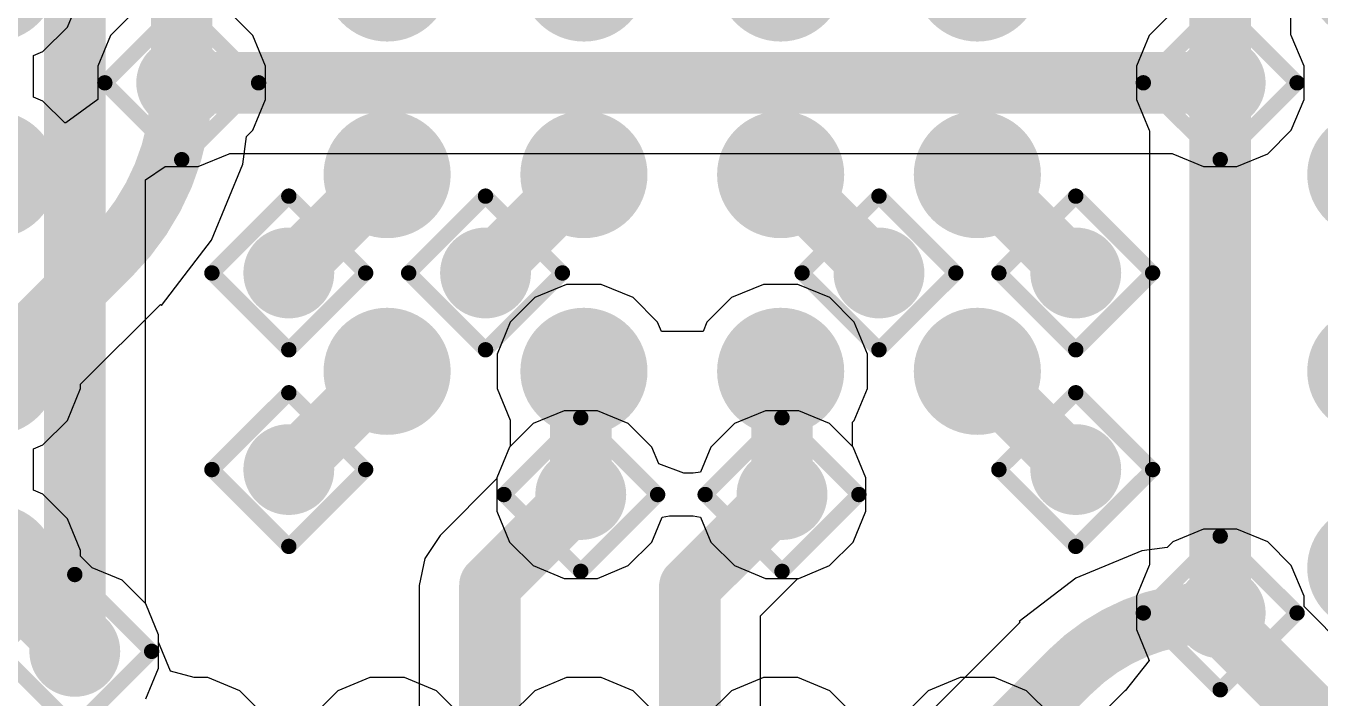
# Model space of a CAD drawing. Header units: inches. Extents: x -0.2 to 17.4, y -0.2 to 2.6.
# Drawn here: x 0.9396 to 1.108, y 0.1849 to 0.2724 of the extents above; entities that cross this region are included whole.
import ezdxf

# ---------------------------------------------------------------- set-up
doc = ezdxf.new("R2010")
doc.units = ezdxf.units.IN
doc.header["$MEASUREMENT"] = 0
for name, color, linetype in [('Bottom Layer', 5, 'Continuous'), ('Drill Drawing', 1, 'Continuous'), ('Top Layer', 1, 'Continuous'), ('Top Paste', 8, 'Continuous'), ('Top Solder', 216, 'Continuous'), ('Via Holes', 16, 'Continuous')]:
    doc.layers.add(name, color=color, linetype=linetype)

# ---------------------------------------------------------------- blocks, each defined once
blk = doc.blocks.new('TC358870XBG_17')
at = {"layer": 'Top Layer'}
h = blk.add_hatch(color=1, dxfattribs=at)
edge = h.paths.add_edge_path()
edge.add_arc((-0.08957, 0.0128), 0.0063, 0, 360)
h = blk.add_hatch(color=1, dxfattribs=at)
edge = h.paths.add_edge_path()
edge.add_arc((-0.03839, 0.0128), 0.0063, 0, 360)
h = blk.add_hatch(color=1, dxfattribs=at)
edge = h.paths.add_edge_path()
edge.add_arc((-0.01279, 0.0128), 0.0063, 0, 360)
h = blk.add_hatch(color=1, dxfattribs=at)
edge = h.paths.add_edge_path()
edge.add_arc((0.0128, 0.0128), 0.0063, 0, 360)
h = blk.add_hatch(color=1, dxfattribs=at)
edge = h.paths.add_edge_path()
edge.add_arc((0.03839, 0.0128), 0.0063, 0, 360)
h = blk.add_hatch(color=1, dxfattribs=at)
edge = h.paths.add_edge_path()
edge.add_arc((-0.08957, -0.01279), 0.0063, 0, 360)
h = blk.add_hatch(color=1, dxfattribs=at)
edge = h.paths.add_edge_path()
edge.add_arc((-0.03839, -0.01279), 0.0063, 0, 360)
h = blk.add_hatch(color=1, dxfattribs=at)
edge = h.paths.add_edge_path()
edge.add_arc((-0.01279, -0.01279), 0.0063, 0, 360)
h = blk.add_hatch(color=1, dxfattribs=at)
edge = h.paths.add_edge_path()
edge.add_arc((0.0128, -0.01279), 0.0063, 0, 360)
h = blk.add_hatch(color=1, dxfattribs=at)
edge = h.paths.add_edge_path()
edge.add_arc((0.03839, -0.01279), 0.0063, 0, 360)
h = blk.add_hatch(color=1, dxfattribs=at)
edge = h.paths.add_edge_path()
edge.add_arc((-0.08957, -0.03839), 0.0063, 0, 360)
h = blk.add_hatch(color=1, dxfattribs=at)
edge = h.paths.add_edge_path()
edge.add_arc((-0.03839, -0.03839), 0.0063, 0, 360)
h = blk.add_hatch(color=1, dxfattribs=at)
edge = h.paths.add_edge_path()
edge.add_arc((-0.01279, -0.03839), 0.0063, 0, 360)
h = blk.add_hatch(color=1, dxfattribs=at)
edge = h.paths.add_edge_path()
edge.add_arc((0.0128, -0.03839), 0.0063, 0, 360)
h = blk.add_hatch(color=1, dxfattribs=at)
edge = h.paths.add_edge_path()
edge.add_arc((0.03839, -0.03839), 0.0063, 0, 360)
h = blk.add_hatch(color=1, dxfattribs=at)
edge = h.paths.add_edge_path()
edge.add_arc((-0.08957, -0.06398), 0.0063, 0, 360)
at = {"layer": 'Top Paste'}
h = blk.add_hatch(color=8, dxfattribs=at)
edge = h.paths.add_edge_path()
edge.add_arc((-0.08957, 0.0128), 0.0063, 0, 360)
h = blk.add_hatch(color=8, dxfattribs=at)
edge = h.paths.add_edge_path()
edge.add_arc((-0.03839, 0.0128), 0.0063, 0, 360)
h = blk.add_hatch(color=8, dxfattribs=at)
edge = h.paths.add_edge_path()
edge.add_arc((-0.01279, 0.0128), 0.0063, 0, 360)
h = blk.add_hatch(color=8, dxfattribs=at)
edge = h.paths.add_edge_path()
edge.add_arc((0.0128, 0.0128), 0.0063, 0, 360)
h = blk.add_hatch(color=8, dxfattribs=at)
edge = h.paths.add_edge_path()
edge.add_arc((0.03839, 0.0128), 0.0063, 0, 360)
h = blk.add_hatch(color=8, dxfattribs=at)
edge = h.paths.add_edge_path()
edge.add_arc((-0.08957, -0.01279), 0.0063, 0, 360)
h = blk.add_hatch(color=8, dxfattribs=at)
edge = h.paths.add_edge_path()
edge.add_arc((-0.03839, -0.01279), 0.0063, 0, 360)
h = blk.add_hatch(color=8, dxfattribs=at)
edge = h.paths.add_edge_path()
edge.add_arc((-0.01279, -0.01279), 0.0063, 0, 360)
h = blk.add_hatch(color=8, dxfattribs=at)
edge = h.paths.add_edge_path()
edge.add_arc((0.0128, -0.01279), 0.0063, 0, 360)
h = blk.add_hatch(color=8, dxfattribs=at)
edge = h.paths.add_edge_path()
edge.add_arc((0.03839, -0.01279), 0.0063, 0, 360)
h = blk.add_hatch(color=8, dxfattribs=at)
edge = h.paths.add_edge_path()
edge.add_arc((-0.08957, -0.03839), 0.0063, 0, 360)
h = blk.add_hatch(color=8, dxfattribs=at)
edge = h.paths.add_edge_path()
edge.add_arc((-0.03839, -0.03839), 0.0063, 0, 360)
h = blk.add_hatch(color=8, dxfattribs=at)
edge = h.paths.add_edge_path()
edge.add_arc((-0.01279, -0.03839), 0.0063, 0, 360)
h = blk.add_hatch(color=8, dxfattribs=at)
edge = h.paths.add_edge_path()
edge.add_arc((0.0128, -0.03839), 0.0063, 0, 360)
h = blk.add_hatch(color=8, dxfattribs=at)
edge = h.paths.add_edge_path()
edge.add_arc((0.03839, -0.03839), 0.0063, 0, 360)
h = blk.add_hatch(color=8, dxfattribs=at)
edge = h.paths.add_edge_path()
edge.add_arc((-0.08957, -0.06398), 0.0063, 0, 360)
at = {"layer": 'Top Solder'}
h = blk.add_hatch(color=216, dxfattribs=at)
edge = h.paths.add_edge_path()
edge.add_arc((-0.08957, 0.0128), 0.00827, 0, 360)
h = blk.add_hatch(color=216, dxfattribs=at)
edge = h.paths.add_edge_path()
edge.add_arc((-0.03839, 0.0128), 0.00827, 0, 360)
h = blk.add_hatch(color=216, dxfattribs=at)
edge = h.paths.add_edge_path()
edge.add_arc((-0.01279, 0.0128), 0.00827, 0, 360)
h = blk.add_hatch(color=216, dxfattribs=at)
edge = h.paths.add_edge_path()
edge.add_arc((0.0128, 0.0128), 0.00827, 0, 360)
h = blk.add_hatch(color=216, dxfattribs=at)
edge = h.paths.add_edge_path()
edge.add_arc((0.03839, 0.0128), 0.00827, 0, 360)
h = blk.add_hatch(color=216, dxfattribs=at)
edge = h.paths.add_edge_path()
edge.add_arc((0.08957, 0.0128), 0.00827, 0, 360)
h = blk.add_hatch(color=216, dxfattribs=at)
edge = h.paths.add_edge_path()
edge.add_arc((-0.08957, -0.01279), 0.00827, 0, 360)
h = blk.add_hatch(color=216, dxfattribs=at)
edge = h.paths.add_edge_path()
edge.add_arc((-0.03839, -0.01279), 0.00827, 0, 360)
h = blk.add_hatch(color=216, dxfattribs=at)
edge = h.paths.add_edge_path()
edge.add_arc((-0.01279, -0.01279), 0.00827, 0, 360)
h = blk.add_hatch(color=216, dxfattribs=at)
edge = h.paths.add_edge_path()
edge.add_arc((0.0128, -0.01279), 0.00827, 0, 360)
h = blk.add_hatch(color=216, dxfattribs=at)
edge = h.paths.add_edge_path()
edge.add_arc((0.03839, -0.01279), 0.00827, 0, 360)
h = blk.add_hatch(color=216, dxfattribs=at)
edge = h.paths.add_edge_path()
edge.add_arc((0.08957, -0.01279), 0.00827, 0, 360)
h = blk.add_hatch(color=216, dxfattribs=at)
edge = h.paths.add_edge_path()
edge.add_arc((-0.08957, -0.03839), 0.00827, 0, 360)
h = blk.add_hatch(color=216, dxfattribs=at)
edge = h.paths.add_edge_path()
edge.add_arc((-0.03839, -0.03839), 0.00827, 0, 360)
h = blk.add_hatch(color=216, dxfattribs=at)
edge = h.paths.add_edge_path()
edge.add_arc((-0.01279, -0.03839), 0.00827, 0, 360)
h = blk.add_hatch(color=216, dxfattribs=at)
edge = h.paths.add_edge_path()
edge.add_arc((0.0128, -0.03839), 0.00827, 0, 360)
h = blk.add_hatch(color=216, dxfattribs=at)
edge = h.paths.add_edge_path()
edge.add_arc((0.03839, -0.03839), 0.00827, 0, 360)
h = blk.add_hatch(color=216, dxfattribs=at)
edge = h.paths.add_edge_path()
edge.add_arc((0.08957, -0.03839), 0.00827, 0, 360)
h = blk.add_hatch(color=216, dxfattribs=at)
edge = h.paths.add_edge_path()
edge.add_arc((-0.08957, -0.06398), 0.00827, 0, 360)
h = blk.add_hatch(color=216, dxfattribs=at)
edge = h.paths.add_edge_path()
edge.add_arc((0.08957, -0.06398), 0.00827, 0, 360)

msp = doc.modelspace()

# ---------------------------------------------------------------- hatches: boundary and pattern name
at = {"layer": 'Bottom Layer'}
h = msp.add_hatch(color=5, dxfattribs=at)
edge = h.paths.add_edge_path()
edge.add_arc((0.95991, 0.265), 0.00591, 0, 360)
h = msp.add_hatch(color=5, dxfattribs=at)
edge = h.paths.add_edge_path()
edge.add_arc((1.095, 0.265), 0.00591, 0, 360)
h = msp.add_hatch(color=5, dxfattribs=at)
edge = h.paths.add_edge_path()
edge.add_arc((0.97384, 0.24025), 0.00591, 0, 360)
h = msp.add_hatch(color=5, dxfattribs=at)
edge = h.paths.add_edge_path()
edge.add_arc((0.99943, 0.24025), 0.00591, 0, 360)
h = msp.add_hatch(color=5, dxfattribs=at)
edge = h.paths.add_edge_path()
edge.add_arc((1.05061, 0.24025), 0.00591, 0, 360)
h = msp.add_hatch(color=5, dxfattribs=at)
edge = h.paths.add_edge_path()
edge.add_arc((1.07621, 0.24025), 0.00591, 0, 360)
h = msp.add_hatch(color=5, dxfattribs=at)
edge = h.paths.add_edge_path()
edge.add_arc((0.97384, 0.21466), 0.00591, 0, 360)
h = msp.add_hatch(color=5, dxfattribs=at)
edge = h.paths.add_edge_path()
edge.add_arc((1.07621, 0.21466), 0.00591, 0, 360)
h = msp.add_hatch(color=5, dxfattribs=at)
edge = h.paths.add_edge_path()
edge.add_arc((1.01182, 0.21141), 0.00591, 0, 360)
h = msp.add_hatch(color=5, dxfattribs=at)
edge = h.paths.add_edge_path()
edge.add_arc((1.038, 0.21141), 0.00591, 0, 360)
h = msp.add_hatch(color=5, dxfattribs=at)
edge = h.paths.add_edge_path()
edge.add_arc((1.095, 0.196), 0.00591, 0, 360)
h = msp.add_hatch(color=5, dxfattribs=at)
edge = h.paths.add_edge_path()
edge.add_arc((0.946, 0.191), 0.00591, 0, 360)
at = {"layer": 'Top Layer'}
h = msp.add_hatch(color=1, dxfattribs=at)
edge = h.paths.add_edge_path()
edge.add_arc((0.95991, 0.265), 0.00591, 0, 360)
h = msp.add_hatch(color=1, dxfattribs=at)
edge = h.paths.add_edge_path()
edge.add_arc((1.095, 0.265), 0.00591, 0, 360)
h = msp.add_hatch(color=1, dxfattribs=at)
edge = h.paths.add_edge_path()
edge.add_arc((0.97384, 0.24025), 0.00591, 0, 360)
h = msp.add_hatch(color=1, dxfattribs=at)
edge = h.paths.add_edge_path()
edge.add_arc((0.99943, 0.24025), 0.00591, 0, 360)
h = msp.add_hatch(color=1, dxfattribs=at)
edge = h.paths.add_edge_path()
edge.add_arc((1.05061, 0.24025), 0.00591, 0, 360)
h = msp.add_hatch(color=1, dxfattribs=at)
edge = h.paths.add_edge_path()
edge.add_arc((1.07621, 0.24025), 0.00591, 0, 360)
h = msp.add_hatch(color=1, dxfattribs=at)
edge = h.paths.add_edge_path()
edge.add_arc((0.97384, 0.21466), 0.00591, 0, 360)
h = msp.add_hatch(color=1, dxfattribs=at)
edge = h.paths.add_edge_path()
edge.add_arc((1.07621, 0.21466), 0.00591, 0, 360)
h = msp.add_hatch(color=1, dxfattribs=at)
edge = h.paths.add_edge_path()
edge.add_arc((1.01182, 0.21141), 0.00591, 0, 360)
h = msp.add_hatch(color=1, dxfattribs=at)
edge = h.paths.add_edge_path()
edge.add_arc((1.038, 0.21141), 0.00591, 0, 360)
h = msp.add_hatch(color=1, dxfattribs=at)
edge = h.paths.add_edge_path()
edge.add_arc((1.095, 0.196), 0.00591, 0, 360)
h = msp.add_hatch(color=1, dxfattribs=at)
edge = h.paths.add_edge_path()
edge.add_arc((0.946, 0.191), 0.00591, 0, 360)
at = {"layer": 'Via Holes'}
h = msp.add_hatch(color=7, dxfattribs=at)
edge = h.paths.add_edge_path()
edge.add_arc((0.95991, 0.265), 0.00394, 0, 360)
h = msp.add_hatch(color=7, dxfattribs=at)
edge = h.paths.add_edge_path()
edge.add_arc((1.095, 0.265), 0.00394, 0, 360)
h = msp.add_hatch(color=7, dxfattribs=at)
edge = h.paths.add_edge_path()
edge.add_arc((0.97384, 0.24025), 0.00394, 0, 360)
h = msp.add_hatch(color=7, dxfattribs=at)
edge = h.paths.add_edge_path()
edge.add_arc((0.99943, 0.24025), 0.00394, 0, 360)
h = msp.add_hatch(color=7, dxfattribs=at)
edge = h.paths.add_edge_path()
edge.add_arc((1.05061, 0.24025), 0.00394, 0, 360)
h = msp.add_hatch(color=7, dxfattribs=at)
edge = h.paths.add_edge_path()
edge.add_arc((1.07621, 0.24025), 0.00394, 0, 360)
h = msp.add_hatch(color=7, dxfattribs=at)
edge = h.paths.add_edge_path()
edge.add_arc((0.97384, 0.21466), 0.00394, 0, 360)
h = msp.add_hatch(color=7, dxfattribs=at)
edge = h.paths.add_edge_path()
edge.add_arc((1.07621, 0.21466), 0.00394, 0, 360)
h = msp.add_hatch(color=7, dxfattribs=at)
edge = h.paths.add_edge_path()
edge.add_arc((1.01182, 0.21141), 0.00394, 0, 360)
h = msp.add_hatch(color=7, dxfattribs=at)
edge = h.paths.add_edge_path()
edge.add_arc((1.038, 0.21141), 0.00394, 0, 360)
h = msp.add_hatch(color=7, dxfattribs=at)
edge = h.paths.add_edge_path()
edge.add_arc((1.095, 0.196), 0.00394, 0, 360)
h = msp.add_hatch(color=7, dxfattribs=at)
edge = h.paths.add_edge_path()
edge.add_arc((0.946, 0.191), 0.00394, 0, 360)

# ---------------------------------------------------------------- linework, layer by layer
at = {"layer": 'Bottom Layer'}
for p, q in [((1.10418, 0.27125), (1.10418, 0.29399)), ((1.10425, 0.27118), (1.10418, 0.27125)), ((1.10591, 0.26717), (1.10425, 0.27118)), ((1.10591, 0.26283), (1.10591, 0.26717)), ((1.10425, 0.25882), (1.10591, 0.26283)), ((1.10118, 0.25575), (1.10425, 0.25882)), ((0.96207, 0.25409), (0.96608, 0.25575)), ((0.96608, 0.25575), (0.96615, 0.25582)), ((0.96615, 0.25582), (1.08875, 0.25582)), ((1.08875, 0.25582), (1.08882, 0.25575)), ((1.08882, 0.25575), (1.09283, 0.25409)), ((1.09717, 0.25409), (1.10118, 0.25575)), ((0.95518, 0.25238), (0.95774, 0.25409)), ((0.95774, 0.25409), (0.96207, 0.25409)), ((1.09283, 0.25409), (1.09717, 0.25409)), ((0.95518, 0.19725), (0.95518, 0.25238)), ((1.00965, 0.22231), (1.00564, 0.22065)), ((1.01399, 0.22231), (1.00965, 0.22231)), ((1.018, 0.22065), (1.01399, 0.22231)), ((1.03583, 0.22231), (1.03182, 0.22065)), ((1.04017, 0.22231), (1.03583, 0.22231)), ((1.04418, 0.22065), (1.04017, 0.22231)), ((1.00564, 0.22065), (1.00257, 0.21759)), ((1.02106, 0.21759), (1.018, 0.22065)), ((1.03182, 0.22065), (1.02875, 0.21759)), ((1.04725, 0.21759), (1.04418, 0.22065)), ((1.00257, 0.21759), (1.00091, 0.21358)), ((1.02196, 0.21542), (1.02106, 0.21759)), ((1.02875, 0.21759), (1.02741, 0.21434)), ((1.04891, 0.21358), (1.04725, 0.21759)), ((1.02524, 0.21418), (1.02196, 0.21542)), ((1.02644, 0.21418), (1.02524, 0.21418)), ((1.02741, 0.21434), (1.02644, 0.21418)), ((1.00091, 0.21348), (0.99351, 0.20608)), ((1.00091, 0.21358), (1.00091, 0.21348)), ((1.04891, 0.20924), (1.04891, 0.21358)), ((1.04725, 0.20523), (1.04891, 0.20924)), ((0.99351, 0.20608), (0.99152, 0.2031)), ((1.09283, 0.20691), (1.08882, 0.20525)), ((1.09717, 0.20691), (1.09283, 0.20691)), ((1.10118, 0.20525), (1.09717, 0.20691)), ((1.04418, 0.20216), (1.04725, 0.20523)), ((1.0848, 0.20409), (1.07623, 0.20054)), ((1.08811, 0.20453), (1.0848, 0.20409)), ((1.08882, 0.20525), (1.08811, 0.20453)), ((1.10425, 0.20218), (1.10118, 0.20525)), ((0.99152, 0.2031), (0.99082, 0.19959)), ((1.04017, 0.2005), (1.04418, 0.20216)), ((1.10591, 0.19817), (1.10425, 0.20218)), ((1.03518, 0.19561), (1.04007, 0.2005)), ((1.04007, 0.2005), (1.04017, 0.2005)), ((1.07623, 0.20054), (1.06887, 0.19489)), ((0.99082, 0.19959), (0.99082, 0.14578)), ((0.95525, 0.19718), (0.95518, 0.19725)), ((0.95691, 0.19317), (0.95525, 0.19718)), ((1.10591, 0.19682), (1.10591, 0.19817)), ((1.03518, 0.16777), (1.03518, 0.19561)), ((1.11148, 0.19124), (1.10591, 0.19682)), ((1.06896, 0.1948), (1.04854, 0.17439)), ((1.06887, 0.19489), (1.06896, 0.1948)), ((0.95691, 0.18883), (0.95691, 0.19317)), ((0.95525, 0.18482), (0.95691, 0.18883))]:
    msp.add_line(p, q, dxfattribs=at)
at = {"layer": 'Bottom Layer', "const_width": 0.008}
for points in [[(0.946, 0.191), (0.946, 0.34616)], [(0.95991, 0.265), (0.95991, 0.331)], [(1.095, 0.265), (1.095, 0.29399)], [(0.95991, 0.265), (1.095, 0.265)], [(1, 0.19959), (1.01182, 0.21141)], [(1.026, 0.19941), (1.038, 0.21141)], [(1, 0.133), (1, 0.19959)], [(1.026, 0.133), (1.026, 0.19941)], [(1.09387, 0.19587), (1.14675, 0.143)], [(1.05061, 0.16348), (1.07545, 0.18832)]]:
    msp.add_lwpolyline(points, dxfattribs=at)
at = {"layer": 'Bottom Layer', "const_width": 0.004}
for points in [[(0.95791, 0.265, 1), (0.96191, 0.265, 1)], [(0.95791, 0.265, 1), (0.96191, 0.265, 1)], [(1.093, 0.265, 1), (1.097, 0.265, 1)], [(1.093, 0.265, 1), (1.097, 0.265, 1)], [(1.00982, 0.21141, 1), (1.01382, 0.21141, 1)], [(1.036, 0.21141, 1), (1.04, 0.21141, 1)], [(0.998, 0.19959, 1), (1.002, 0.19959, 1)], [(0.998, 0.19959, 1), (1.002, 0.19959, 1)], [(1.024, 0.19941, 1), (1.028, 0.19941, 1)], [(1.024, 0.19941, 1), (1.028, 0.19941, 1)], [(1.09187, 0.19587, 1), (1.09587, 0.19587, 1)], [(1.092, 0.196, 1), (1.096, 0.196, 1)], [(0.944, 0.191, 1), (0.948, 0.191, 1)], [(1.07345, 0.18832, 1), (1.07745, 0.18832, 1)], [(1.07345, 0.18832, 1), (1.07745, 0.18832, 1)]]:
    msp.add_lwpolyline(points, format="xyb", close=True, dxfattribs=at)
at = {"layer": 'Bottom Layer', "const_width": 0.008}
msp.add_lwpolyline([(1.07545, 0.18832, -0.198912), (1.094, 0.196)], format="xyb", dxfattribs=at)
at = {"layer": 'Drill Drawing', "const_width": 0.002}
for points in [[(0.94991, 0.265), (0.95991, 0.275)], [(0.95991, 0.275), (0.96991, 0.265)], [(1.085, 0.265), (1.095, 0.275)], [(1.095, 0.275), (1.105, 0.265)], [(0.94991, 0.265), (0.95991, 0.255)], [(0.95991, 0.255), (0.96991, 0.265)], [(1.085, 0.265), (1.095, 0.255)], [(1.095, 0.255), (1.105, 0.265)], [(0.96384, 0.24025), (0.97384, 0.25025)], [(0.97384, 0.25025), (0.98384, 0.24025)], [(0.98943, 0.24025), (0.99943, 0.25025)], [(0.99943, 0.25025), (1.00943, 0.24025)], [(1.04061, 0.24025), (1.05061, 0.25025)], [(1.05061, 0.25025), (1.06061, 0.24025)], [(1.06621, 0.24025), (1.07621, 0.25025)], [(1.07621, 0.25025), (1.08621, 0.24025)], [(0.96384, 0.24025), (0.97384, 0.23025)], [(0.97384, 0.23025), (0.98384, 0.24025)], [(0.98943, 0.24025), (0.99943, 0.23025)], [(0.99943, 0.23025), (1.00943, 0.24025)], [(1.04061, 0.24025), (1.05061, 0.23025)], [(1.05061, 0.23025), (1.06061, 0.24025)], [(1.06621, 0.24025), (1.07621, 0.23025)], [(1.07621, 0.23025), (1.08621, 0.24025)], [(0.96384, 0.21466), (0.97384, 0.22466)], [(0.97384, 0.22466), (0.98384, 0.21466)], [(1.06621, 0.21466), (1.07621, 0.22466)], [(1.07621, 0.22466), (1.08621, 0.21466)], [(1.00182, 0.21141), (1.01182, 0.22141)], [(1.01182, 0.22141), (1.02182, 0.21141)], [(1.028, 0.21141), (1.038, 0.22141)], [(1.038, 0.22141), (1.048, 0.21141)], [(0.96384, 0.21466), (0.97384, 0.20466)], [(0.97384, 0.20466), (0.98384, 0.21466)], [(1.06621, 0.21466), (1.07621, 0.20466)], [(1.07621, 0.20466), (1.08621, 0.21466)], [(1.00182, 0.21141), (1.01182, 0.20141)], [(1.01182, 0.20141), (1.02182, 0.21141)], [(1.028, 0.21141), (1.038, 0.20141)], [(1.038, 0.20141), (1.048, 0.21141)], [(1.085, 0.196), (1.095, 0.206)], [(1.095, 0.206), (1.105, 0.196)], [(0.936, 0.191), (0.946, 0.201)], [(0.946, 0.201), (0.956, 0.191)], [(1.085, 0.196), (1.095, 0.186)], [(1.095, 0.186), (1.105, 0.196)], [(0.936, 0.191), (0.946, 0.181)], [(0.946, 0.181), (0.956, 0.191)]]:
    msp.add_lwpolyline(points, dxfattribs=at)
at = {"layer": 'Drill Drawing', "const_width": 0.001}
for points in [[(0.94941, 0.265, 1), (0.95041, 0.265, 1)], [(0.94941, 0.265, 1), (0.95041, 0.265, 1)], [(0.96941, 0.265, 1), (0.97041, 0.265, 1)], [(0.96941, 0.265, 1), (0.97041, 0.265, 1)], [(1.0845, 0.265, 1), (1.0855, 0.265, 1)], [(1.0845, 0.265, 1), (1.0855, 0.265, 1)], [(1.1045, 0.265, 1), (1.1055, 0.265, 1)], [(1.1045, 0.265, 1), (1.1055, 0.265, 1)], [(0.95941, 0.255, 1), (0.96041, 0.255, 1)], [(0.95941, 0.255, 1), (0.96041, 0.255, 1)], [(1.0945, 0.255, 1), (1.0955, 0.255, 1)], [(1.0945, 0.255, 1), (1.0955, 0.255, 1)], [(0.97334, 0.25025, 1), (0.97434, 0.25025, 1)], [(0.97334, 0.25025, 1), (0.97434, 0.25025, 1)], [(0.99893, 0.25025, 1), (0.99993, 0.25025, 1)], [(0.99893, 0.25025, 1), (0.99993, 0.25025, 1)], [(1.05011, 0.25025, 1), (1.05111, 0.25025, 1)], [(1.05011, 0.25025, 1), (1.05111, 0.25025, 1)], [(1.07571, 0.25025, 1), (1.07671, 0.25025, 1)], [(1.07571, 0.25025, 1), (1.07671, 0.25025, 1)], [(0.96334, 0.24025, 1), (0.96434, 0.24025, 1)], [(0.96334, 0.24025, 1), (0.96434, 0.24025, 1)], [(0.98334, 0.24025, 1), (0.98434, 0.24025, 1)], [(0.98334, 0.24025, 1), (0.98434, 0.24025, 1)], [(0.98893, 0.24025, 1), (0.98993, 0.24025, 1)], [(0.98893, 0.24025, 1), (0.98993, 0.24025, 1)], [(1.00893, 0.24025, 1), (1.00993, 0.24025, 1)], [(1.00893, 0.24025, 1), (1.00993, 0.24025, 1)], [(1.04011, 0.24025, 1), (1.04111, 0.24025, 1)], [(1.04011, 0.24025, 1), (1.04111, 0.24025, 1)], [(1.06011, 0.24025, 1), (1.06111, 0.24025, 1)], [(1.06011, 0.24025, 1), (1.06111, 0.24025, 1)], [(1.06571, 0.24025, 1), (1.06671, 0.24025, 1)], [(1.06571, 0.24025, 1), (1.06671, 0.24025, 1)], [(1.08571, 0.24025, 1), (1.08671, 0.24025, 1)], [(1.08571, 0.24025, 1), (1.08671, 0.24025, 1)], [(0.97334, 0.23025, 1), (0.97434, 0.23025, 1)], [(0.97334, 0.23025, 1), (0.97434, 0.23025, 1)], [(0.99893, 0.23025, 1), (0.99993, 0.23025, 1)], [(0.99893, 0.23025, 1), (0.99993, 0.23025, 1)], [(1.05011, 0.23025, 1), (1.05111, 0.23025, 1)], [(1.05011, 0.23025, 1), (1.05111, 0.23025, 1)], [(1.07571, 0.23025, 1), (1.07671, 0.23025, 1)], [(1.07571, 0.23025, 1), (1.07671, 0.23025, 1)], [(0.97334, 0.22466, 1), (0.97434, 0.22466, 1)], [(0.97334, 0.22466, 1), (0.97434, 0.22466, 1)], [(1.07571, 0.22466, 1), (1.07671, 0.22466, 1)], [(1.07571, 0.22466, 1), (1.07671, 0.22466, 1)], [(1.01132, 0.22141, 1), (1.01232, 0.22141, 1)], [(1.01132, 0.22141, 1), (1.01232, 0.22141, 1)], [(1.0375, 0.22141, 1), (1.0385, 0.22141, 1)], [(1.0375, 0.22141, 1), (1.0385, 0.22141, 1)], [(0.96334, 0.21466, 1), (0.96434, 0.21466, 1)], [(0.96334, 0.21466, 1), (0.96434, 0.21466, 1)], [(0.98334, 0.21466, 1), (0.98434, 0.21466, 1)], [(0.98334, 0.21466, 1), (0.98434, 0.21466, 1)], [(1.06571, 0.21466, 1), (1.06671, 0.21466, 1)], [(1.06571, 0.21466, 1), (1.06671, 0.21466, 1)], [(1.08571, 0.21466, 1), (1.08671, 0.21466, 1)], [(1.08571, 0.21466, 1), (1.08671, 0.21466, 1)], [(1.00132, 0.21141, 1), (1.00232, 0.21141, 1)], [(1.00132, 0.21141, 1), (1.00232, 0.21141, 1)], [(1.02132, 0.21141, 1), (1.02232, 0.21141, 1)], [(1.02132, 0.21141, 1), (1.02232, 0.21141, 1)], [(1.0275, 0.21141, 1), (1.0285, 0.21141, 1)], [(1.0275, 0.21141, 1), (1.0285, 0.21141, 1)], [(1.0475, 0.21141, 1), (1.0485, 0.21141, 1)], [(1.0475, 0.21141, 1), (1.0485, 0.21141, 1)], [(0.97334, 0.20466, 1), (0.97434, 0.20466, 1)], [(0.97334, 0.20466, 1), (0.97434, 0.20466, 1)], [(1.07571, 0.20466, 1), (1.07671, 0.20466, 1)], [(1.07571, 0.20466, 1), (1.07671, 0.20466, 1)], [(1.0945, 0.206, 1), (1.0955, 0.206, 1)], [(1.0945, 0.206, 1), (1.0955, 0.206, 1)], [(1.01132, 0.20141, 1), (1.01232, 0.20141, 1)], [(1.01132, 0.20141, 1), (1.01232, 0.20141, 1)], [(1.0375, 0.20141, 1), (1.0385, 0.20141, 1)], [(1.0375, 0.20141, 1), (1.0385, 0.20141, 1)], [(0.9455, 0.201, 1), (0.9465, 0.201, 1)], [(0.9455, 0.201, 1), (0.9465, 0.201, 1)], [(1.0845, 0.196, 1), (1.0855, 0.196, 1)], [(1.0845, 0.196, 1), (1.0855, 0.196, 1)], [(1.1045, 0.196, 1), (1.1055, 0.196, 1)], [(1.1045, 0.196, 1), (1.1055, 0.196, 1)], [(0.9555, 0.191, 1), (0.9565, 0.191, 1)], [(0.9555, 0.191, 1), (0.9565, 0.191, 1)], [(1.0945, 0.186, 1), (1.0955, 0.186, 1)], [(1.0945, 0.186, 1), (1.0955, 0.186, 1)]]:
    msp.add_lwpolyline(points, format="xyb", close=True, dxfattribs=at)
at = {"layer": 'Top Layer'}
for p, q in [((0.94504, 0.27224), (0.94676, 0.27639)), ((0.95373, 0.27425), (0.95066, 0.27118)), ((0.96915, 0.27118), (0.96608, 0.27425)), ((1.08882, 0.27425), (1.08575, 0.27118)), ((0.94186, 0.26906), (0.94504, 0.27224)), ((0.95066, 0.27118), (0.949, 0.26717)), ((0.97081, 0.26717), (0.96915, 0.27118)), ((1.08575, 0.27118), (1.08409, 0.26717)), ((0.94063, 0.26855), (0.94186, 0.26906)), ((0.94063, 0.26314), (0.94063, 0.26855)), ((0.949, 0.26717), (0.949, 0.26283)), ((0.97081, 0.26283), (0.97081, 0.26717)), ((1.08409, 0.26717), (1.08409, 0.26283)), ((0.94186, 0.26263), (0.94063, 0.26314)), ((0.949, 0.26283), (0.94485, 0.25979)), ((0.96915, 0.25882), (0.97081, 0.26283)), ((1.08409, 0.26283), (1.08575, 0.25882)), ((0.9447, 0.25978), (0.94186, 0.26263)), ((0.94485, 0.25979), (0.9447, 0.25978)), ((0.96786, 0.2544), (0.96834, 0.25801)), ((0.96834, 0.25801), (0.96915, 0.25882)), ((1.08575, 0.25882), (1.08582, 0.25875)), ((1.08582, 0.25875), (1.08582, 0.20225)), ((0.96377, 0.24452), (0.96786, 0.2544)), ((0.96021, 0.23988), (0.96377, 0.24452)), ((0.95726, 0.23603), (0.96021, 0.23988)), ((1.00998, 0.23876), (1.00583, 0.23704)), ((1.01448, 0.23876), (1.00998, 0.23876)), ((1.01863, 0.23704), (1.01448, 0.23876)), ((1.03557, 0.23876), (1.03142, 0.23704)), ((1.04007, 0.23876), (1.03557, 0.23876)), ((1.04422, 0.23704), (1.04007, 0.23876)), ((0.94676, 0.22578), (0.95713, 0.23616)), ((0.95713, 0.23616), (0.95713, 0.23616)), ((0.95713, 0.23616), (0.95726, 0.23603)), ((1.00583, 0.23704), (1.00265, 0.23386)), ((1.02181, 0.23386), (1.01863, 0.23704)), ((1.03142, 0.23704), (1.02824, 0.23386)), ((1.0474, 0.23386), (1.04422, 0.23704)), ((1.00265, 0.23386), (1.00093, 0.2297)), ((1.02232, 0.23263), (1.02181, 0.23386)), ((1.02773, 0.23263), (1.02232, 0.23263)), ((1.02824, 0.23386), (1.02773, 0.23263)), ((1.04912, 0.2297), (1.0474, 0.23386)), ((1.00093, 0.2297), (1.00093, 0.22521)), ((1.04912, 0.22521), (1.04912, 0.2297)), ((0.94676, 0.22521), (0.94676, 0.22578)), ((0.94504, 0.22106), (0.94676, 0.22521)), ((1.00093, 0.22521), (1.00264, 0.22107)), ((1.0474, 0.22106), (1.04912, 0.22521)), ((0.94186, 0.21788), (0.94504, 0.22106)), ((1.00264, 0.22107), (1.00264, 0.21766)), ((1.04718, 0.22083), (1.0474, 0.22106)), ((1.04718, 0.21766), (1.04718, 0.22083)), ((0.94063, 0.21737), (0.94186, 0.21788)), ((0.94063, 0.21196), (0.94063, 0.21737)), ((1.00257, 0.21759), (1.00091, 0.21358)), ((1.00264, 0.21766), (1.00257, 0.21759)), ((1.04725, 0.21759), (1.04718, 0.21766)), ((1.04891, 0.21358), (1.04725, 0.21759)), ((1.00091, 0.21358), (1.00091, 0.20924)), ((1.04891, 0.20924), (1.04891, 0.21358)), ((0.94186, 0.21145), (0.94063, 0.21196)), ((0.94504, 0.20827), (0.94186, 0.21145)), ((1.00091, 0.20924), (1.00257, 0.20523)), ((1.04725, 0.20523), (1.04891, 0.20924)), ((0.94676, 0.20411), (0.94504, 0.20827)), ((1.02106, 0.20523), (1.02241, 0.20848)), ((1.02241, 0.20848), (1.02338, 0.20864)), ((1.02338, 0.20864), (1.02644, 0.20864)), ((1.02644, 0.20864), (1.02741, 0.20848)), ((1.02741, 0.20848), (1.02875, 0.20523)), ((0.94676, 0.20338), (0.94676, 0.20411)), ((1.00257, 0.20523), (1.00564, 0.20216)), ((1.018, 0.20216), (1.02106, 0.20523)), ((1.02875, 0.20523), (1.03182, 0.20216)), ((1.04418, 0.20216), (1.04725, 0.20523)), ((0.94828, 0.20186), (0.94676, 0.20338)), ((1.00564, 0.20216), (1.00965, 0.2005)), ((1.01399, 0.2005), (1.018, 0.20216)), ((1.03182, 0.20216), (1.03583, 0.2005)), ((1.04017, 0.2005), (1.04418, 0.20216)), ((1.08575, 0.20218), (1.08409, 0.19817)), ((1.08582, 0.20225), (1.08575, 0.20218)), ((0.95218, 0.20025), (0.94828, 0.20186)), ((1.00965, 0.2005), (1.01399, 0.2005)), ((1.03583, 0.2005), (1.04017, 0.2005)), ((0.95525, 0.19718), (0.95218, 0.20025)), ((0.95691, 0.19317), (0.95525, 0.19718)), ((1.08409, 0.19817), (1.08409, 0.19383)), ((1.08409, 0.19383), (1.08575, 0.18982)), ((0.95691, 0.19219), (0.95691, 0.19317)), ((0.95846, 0.18841), (0.95691, 0.19219)), ((1.08575, 0.18982), (1.08264, 0.18587)), ((0.96152, 0.18758), (0.95846, 0.18841)), ((0.9633, 0.18758), (0.96152, 0.18758)), ((0.96745, 0.18585), (0.9633, 0.18758)), ((0.98439, 0.18758), (0.98024, 0.18585)), ((0.98889, 0.18758), (0.98439, 0.18758)), ((0.99304, 0.18585), (0.98889, 0.18758)), ((1.00998, 0.18758), (1.00583, 0.18585)), ((1.01448, 0.18758), (1.00998, 0.18758)), ((1.01863, 0.18585), (1.01448, 0.18758)), ((1.03557, 0.18758), (1.03142, 0.18585)), ((1.04007, 0.18758), (1.03557, 0.18758)), ((1.04422, 0.18585), (1.04007, 0.18758)), ((1.06116, 0.18758), (1.05701, 0.18585)), ((1.06566, 0.18758), (1.06116, 0.18758)), ((1.06981, 0.18585), (1.06566, 0.18758)), ((0.97063, 0.18268), (0.96745, 0.18585)), ((0.98024, 0.18585), (0.97706, 0.18268)), ((0.99622, 0.18268), (0.99304, 0.18585)), ((1.00583, 0.18585), (1.00265, 0.18268)), ((1.02181, 0.18268), (1.01863, 0.18585)), ((1.03142, 0.18585), (1.02824, 0.18268)), ((1.0474, 0.18268), (1.04422, 0.18585)), ((1.05701, 0.18585), (1.05383, 0.18268)), ((1.07299, 0.18268), (1.06981, 0.18585)), ((1.0826, 0.18585), (1.07942, 0.18268)), ((1.08264, 0.18587), (1.0826, 0.18585))]:
    msp.add_line(p, q, dxfattribs=at)
at = {"layer": 'Top Layer', "const_width": 0.008}
for points in [[(0.95991, 0.265, -0.198747), (0.95066, 0.24266)], [(0.95066, 0.24266, -0.000159), (0.95065, 0.24265)]]:
    msp.add_lwpolyline(points, format="xyb", dxfattribs=at)
at = {"layer": 'Top Layer'}
for points, const_width in [([(0.95791, 0.265, 1), (0.96191, 0.265, 1)], 0.004), ([(1.093, 0.265, 1), (1.097, 0.265, 1)], 0.004), ([(0.98464, 0.25305, 1), (0.98864, 0.25305, 1)], 0.004), ([(1.01023, 0.25305, 1), (1.01423, 0.25305, 1)], 0.004), ([(1.03582, 0.25305, 1), (1.03982, 0.25305, 1)], 0.004), ([(1.06141, 0.25305, 1), (1.06541, 0.25305, 1)], 0.004), ([(0.94865, 0.24265, 1), (0.95265, 0.24265, 1)], 0.004), ([(0.94865, 0.24265, 1), (0.95265, 0.24265, 1)], 0.004), ([(0.94866, 0.24266, 1), (0.95266, 0.24266, 1)], 0.004), ([(0.94866, 0.24266, 1), (0.95266, 0.24266, 1)], 0.004), ([(0.97184, 0.24025, 1), (0.97584, 0.24025, 1)], 0.004), ([(0.99743, 0.24025, 1), (1.00143, 0.24025, 1)], 0.004), ([(1.04861, 0.24025, 1), (1.05261, 0.24025, 1)], 0.004), ([(1.07421, 0.24025, 1), (1.07821, 0.24025, 1)], 0.004), ([(0.98464, 0.22746, 1), (0.98864, 0.22746, 1)], 0.004), ([(1.00982, 0.22705, 1), (1.01382, 0.22705, 1)], 0.004), ([(1.03582, 0.22746, 1), (1.03982, 0.22746, 1)], 0.004), ([(1.036, 0.22728, 1), (1.04, 0.22728, 1)], 0.004), ([(1.036, 0.22728, 1), (1.04, 0.22728, 1)], 0.004), ([(1.06141, 0.22746, 1), (1.06541, 0.22746, 1)], 0.004), ([(0.97184, 0.21466, 1), (0.97584, 0.21466, 1)], 0.004), ([(1.07421, 0.21466, 1), (1.07821, 0.21466, 1)], 0.004), ([(1.00982, 0.21141, 1), (1.01382, 0.21141, 1)], 0.004), ([(1.036, 0.21141, 1), (1.04, 0.21141, 1)], 0.004), ([(1.093, 0.196, 1), (1.097, 0.196, 1)], 0.004), ([(0.944, 0.19116, 1), (0.948, 0.19116, 1)], 0.004), ([(0.945, 0.19116, 1), (0.947, 0.19116, 1)], 0.002), ([(0.945, 0.191, 1), (0.947, 0.191, 1)], 0.002)]:
    msp.add_lwpolyline(points, format="xyb", close=True, dxfattribs=dict(at, const_width=const_width))
for points, const_width in [([(1.095, 0.196), (1.095, 0.265)], 0.008), ([(0.97384, 0.24025), (0.98664, 0.25305)], 0.008), ([(0.99943, 0.24025), (1.01223, 0.25305)], 0.008), ([(1.03782, 0.25305), (1.05061, 0.24025)], 0.008), ([(1.06341, 0.25305), (1.07621, 0.24025)], 0.008), ([(0.93546, 0.22746), (0.95065, 0.24265)], 0.008), ([(0.97384, 0.21466), (0.98664, 0.22746)], 0.008), ([(1.01182, 0.21141), (1.01182, 0.22705)], 0.008), ([(1.03782, 0.22746), (1.038, 0.22728)], 0.008), ([(1.038, 0.21141), (1.038, 0.22728)], 0.008), ([(1.06341, 0.22746), (1.07621, 0.21466)], 0.008), ([(0.93546, 0.20171), (0.946, 0.19116)], 0.008), ([(0.946, 0.191), (0.946, 0.19116)], 0.004)]:
    msp.add_lwpolyline(points, dxfattribs=dict(at, const_width=const_width))

# ---------------------------------------------------------------- block references
msp.add_blockref('TC358870XBG_17', (1.02502, 0.26584))

doc.saveas('drawing.dxf')
